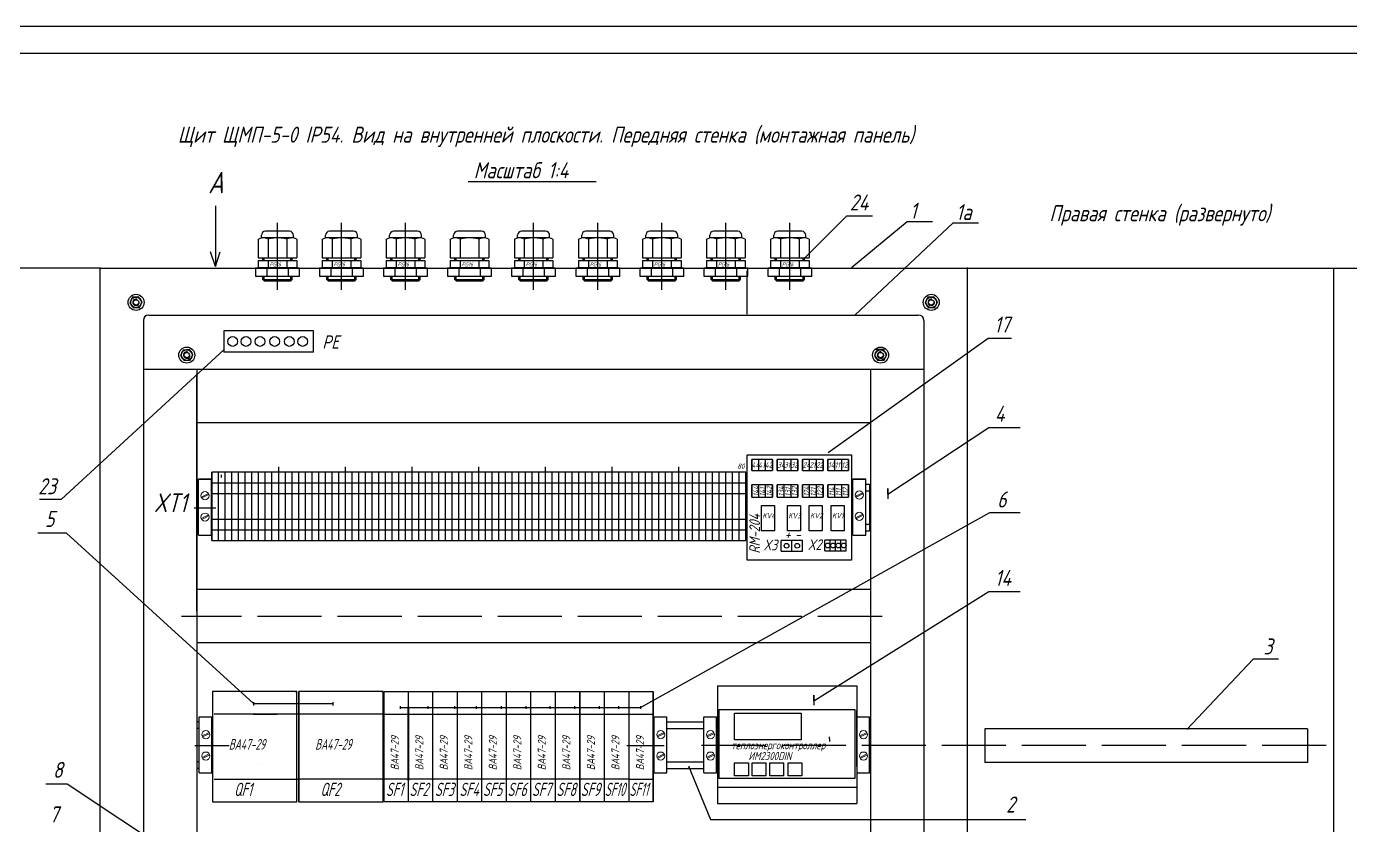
# Model space of a CAD drawing. Header units: millimetres. Extents: x 1012 to 5632, y 4 to 1530.
# Drawn here: x 1152.5 to 1400.5, y 1380.2 to 1529.9 of the extents above; entities that cross this region are included whole.
import ezdxf

# ---------------------------------------------------------------- set-up
doc = ezdxf.new("R2010")
doc.units = ezdxf.units.MM
doc.linetypes.add('ACAD_ISO02W100', pattern=[15, 12, -3])
doc.layers.add('ссылки', color=7, linetype='Continuous')
doc.styles.add('GOST тип А', font='GOST_A.TTF', dxfattribs={"oblique": 15})
doc.styles.get("Standard").update_dxf_attribs({"font": 'GOST_A.TTF', "width": 0.8, "oblique": 15, "height": 3})

# ---------------------------------------------------------------- blocks, each defined once
blk = doc.blocks.new('PG16')
at = {"lineweight": 30}
for p, q in [((-3.62, 5.43), (-3, 5.68)), ((-3.62, 5.43), (-3.62, 1.93)), ((-3, 5.68), (-3, 6.18)), ((3, 5.68), (-3, 5.68)), ((2.25, 6.93), (-2.25, 6.93)), ((-1.75, 5.68), (-1.75, 1.93)), ((1.75, 5.68), (1.75, 1.93)), ((3, 5.68), (3, 6.18)), ((3.62, 5.43), (3, 5.68)), ((3.62, 5.43), (3.62, 1.93)), ((-4.12, 0), (-4.12, -1.5)), ((4.12, 0), (-4.12, 0)), ((-3.62, 1.93), (3.62, 1.93)), ((-3.62, 1.43), (-3.62, 0.18)), ((-3.62, 1.43), (3.62, 1.43)), ((-3.62, 0.18), (3.62, 0.18)), ((-2.75, 1.43), (-2.75, 1.93)), ((-2.75, 0), (-2.75, 0.18)), ((-2, 0), (-2, -1.5)), ((-1.75, 1.43), (-1.75, 0.18)), ((1.75, 1.43), (1.75, 0.18)), ((2, 0), (2, -1.5)), ((2.75, 1.43), (2.75, 1.93)), ((2.75, 0), (2.75, 0.18)), ((3.62, 1.43), (3.62, 0.18)), ((4.12, -1.5), (4.12, 0)), ((-4.12, -1.5), (4.12, -1.5)), ((-2.75, -2.07), (-2.75, -1.5)), ((-2.75, -2.07), (2.75, -2.07)), ((-2.75, -2.07), (-2.5, -2.32)), ((-2.5, -2.32), (2.5, -2.32)), ((2.75, -2.07), (2.5, -2.32)), ((2.75, -2.07), (2.75, -1.5))]:
    blk.add_line(p, q, dxfattribs=at)
for p, q in [((-2.5, 1.43), (-2.5, 1.93)), ((-2.5, 0), (-2.5, 0.18)), ((2.5, 1.43), (2.5, 1.93)), ((2.5, 0), (2.5, 0.18)), ((-2.5, -2.32), (-2.5, -1.5)), ((2.5, -2.32), (2.5, -1.5))]:
    blk.add_line(p, q)
for centre, start, end in [((-2.25, 6.18), 90, 180), ((2.25, 6.18), 0, 90)]:
    blk.add_arc(centre, 0.75, start, end, dxfattribs=at)
for centre, major_axis, ratio, start_param, end_param in [((-2.69, 5.43), (-0.937, 0), 0.266667, 3.141593, 4.712389), ((0, 5.43), (-1.75, 0), 0.142857, 3.141593, 6.283185), ((2.69, 5.43), (0.938, 0), 0.266667, 1.570796, 3.141593)]:
    blk.add_ellipse(centre, major_axis=major_axis, ratio=ratio, start_param=start_param, end_param=end_param, dxfattribs=at)
at = {"layer": 'ссылки', "lineweight": 30, "oblique": 15}
blk.add_text('PG16', height=0.75, dxfattribs=at).set_placement((-1.47, 0.35))

msp = doc.modelspace()

# ---------------------------------------------------------------- linework, layer by layer
at = {"color": 7}
for p, q in [((1853.2812, 1529.8587), (1012.2812, 1529.8587)), ((1235.1954, 1500.8214), (1259.1736, 1500.8214)), ((1187.8379, 1496.2507), (1187.8379, 1484.8865)), ((1298.0322, 1486.2748), (1306.1856, 1494.3823)), ((1306.1856, 1494.3823), (1310.9448, 1494.3823)), ((1199.4818, 1480.5446), (1199.4818, 1493.0766)), ((1211.4818, 1480.5446), (1211.4818, 1493.0766)), ((1223.4818, 1480.5446), (1223.4818, 1493.0766)), ((1247.4818, 1480.5446), (1247.4818, 1493.0766)), ((1259.4818, 1480.5446), (1259.4818, 1493.0766)), ((1271.4818, 1480.5446), (1271.4818, 1493.0766)), ((1283.4818, 1480.5446), (1283.4818, 1493.0766)), ((1295.4818, 1480.5446), (1295.4818, 1493.0766)), ((1307.0582, 1484.7211), (1317.4665, 1493.3234)), ((1307.6355, 1475.8302), (1326.0845, 1493.0745)), ((1317.4665, 1493.3234), (1322.2257, 1493.3234)), ((1326.0845, 1493.0745), (1330.8437, 1493.0745)), ((1187.8379, 1484.8865), (1186.9195, 1487.6395)), ((1187.8379, 1484.8865), (1188.7564, 1487.6395)), ((1187.8379, 1484.8865), (1187.8379, 1484.8865)), ((1287.4224, 1484.0802), (1287.4224, 1475.984)), ((1198.2003, 1472.8791), (1189.4084, 1472.8791)), ((1189.4084, 1472.8791), (1189.4084, 1468.8791)), ((1202.2003, 1472.8791), (1198.2003, 1472.8791)), ((1206.2003, 1472.8791), (1202.2003, 1472.8791)), ((1206.2003, 1468.8791), (1206.2003, 1472.8791)), ((1302.6636, 1450.1172), (1332.6198, 1471.4771)), ((1332.6198, 1471.4771), (1336.9961, 1471.4771)), ((1159.0344, 1441.3441), (1189.4084, 1469.3232)), ((1198.2003, 1468.8791), (1189.4084, 1468.8791)), ((1202.2003, 1468.8791), (1198.2003, 1468.8791)), ((1206.2003, 1468.8791), (1202.2003, 1468.8791)), ((1184.3568, 1420.3184), (1184.3568, 1464.7234)), ((1313.8631, 1442.2887), (1332.7458, 1454.77)), ((1332.7458, 1454.77), (1338.6469, 1454.77)), ((1187.2042, 1446.3743), (1187.2042, 1446.3743)), ((1199.7042, 1446.3743), (1199.7042, 1447.4175)), ((1202.1936, 1446.3743), (1202.1936, 1446.3743)), ((1212.1936, 1446.3743), (1212.1936, 1446.3743)), ((1212.2042, 1446.3743), (1212.2042, 1447.4175)), ((1224.7042, 1446.3743), (1224.7042, 1447.4175)), ((1237.2042, 1446.3743), (1237.2042, 1447.4175)), ((1249.7148, 1446.3743), (1249.7148, 1447.4175)), ((1262.2148, 1446.3743), (1262.2148, 1447.4175)), ((1274.7148, 1446.3743), (1274.7148, 1447.4175)), ((1292.2524, 1448.8), (1288.3524, 1448.8)), ((1288.3524, 1448.8), (1288.3524, 1446.7)), ((1288.3524, 1446.7), (1288.3524, 1448.8)), ((1288.3524, 1446.7), (1292.2524, 1446.7)), ((1289.6524, 1446.7), (1289.6524, 1448.8)), ((1290.9524, 1446.7), (1290.9524, 1448.8)), ((1292.2524, 1448.8), (1292.2524, 1446.7)), ((1292.2524, 1446.7), (1292.2524, 1448.8)), ((1292.2524, 1448.8), (1292.2524, 1446.7)), ((1292.2524, 1446.7), (1292.2524, 1448.8)), ((1292.2524, 1448.8), (1292.2524, 1446.7)), ((1292.2524, 1446.7), (1292.2524, 1448.8)), ((1297.0024, 1448.8), (1293.1024, 1448.8)), ((1293.1024, 1448.8), (1293.1024, 1446.7)), ((1293.1024, 1446.7), (1293.1024, 1448.8)), ((1293.1024, 1446.7), (1297.0024, 1446.7)), ((1294.4024, 1446.7), (1294.4024, 1448.8)), ((1295.7024, 1446.7), (1295.7024, 1448.8)), ((1297.0024, 1448.8), (1297.0024, 1446.7)), ((1297.0024, 1446.7), (1297.0024, 1448.8)), ((1297.0024, 1448.8), (1297.0024, 1446.7)), ((1297.0024, 1446.7), (1297.0024, 1448.8)), ((1297.0024, 1448.8), (1297.0024, 1446.7)), ((1297.0024, 1446.7), (1297.0024, 1448.8)), ((1301.7524, 1448.8), (1297.8524, 1448.8)), ((1297.8524, 1448.8), (1297.8524, 1446.7)), ((1297.8524, 1446.7), (1297.8524, 1448.8)), ((1297.8524, 1446.7), (1301.7524, 1446.7)), ((1299.1524, 1446.7), (1299.1524, 1448.8)), ((1300.4524, 1446.7), (1300.4524, 1448.8)), ((1301.7524, 1448.8), (1301.7524, 1446.7)), ((1301.7524, 1446.7), (1301.7524, 1448.8)), ((1301.7524, 1448.8), (1301.7524, 1446.7)), ((1301.7524, 1446.7), (1301.7524, 1448.8)), ((1301.7524, 1448.8), (1301.7524, 1446.7)), ((1301.7524, 1446.7), (1301.7524, 1448.8)), ((1306.5024, 1448.8), (1302.6024, 1448.8)), ((1302.6024, 1448.8), (1302.6024, 1446.7)), ((1302.6024, 1446.7), (1302.6024, 1448.8)), ((1302.6024, 1446.7), (1306.5024, 1446.7)), ((1303.9024, 1446.7), (1303.9024, 1448.8)), ((1305.2024, 1446.7), (1305.2024, 1448.8)), ((1306.5024, 1448.8), (1306.5024, 1446.7)), ((1306.5024, 1446.7), (1306.5024, 1448.8)), ((1306.5024, 1448.8), (1306.5024, 1446.7)), ((1306.5024, 1446.7), (1306.5024, 1448.8)), ((1306.5024, 1448.8), (1306.5024, 1446.7)), ((1306.5024, 1446.7), (1306.5024, 1448.8)), ((1187.1042, 1445.1243), (1184.7042, 1445.1243)), ((1188.9324, 1445.8751), (1188.9324, 1445.3751)), ((1292.2524, 1444.05), (1288.3524, 1444.05)), ((1288.3524, 1444.05), (1288.3524, 1441.7)), ((1288.3524, 1441.7), (1288.3524, 1444.05)), ((1289.6524, 1441.7), (1289.6524, 1444.05)), ((1290.9524, 1441.7), (1290.9524, 1444.05)), ((1292.2524, 1444.05), (1292.2524, 1441.7)), ((1292.2524, 1441.7), (1292.2524, 1444.05)), ((1292.2524, 1444.05), (1292.2524, 1441.7)), ((1292.2524, 1441.7), (1292.2524, 1444.05)), ((1292.2524, 1444.05), (1292.2524, 1441.7)), ((1292.2524, 1441.7), (1292.2524, 1444.05)), ((1297.0024, 1444.05), (1293.1024, 1444.05)), ((1293.1024, 1444.05), (1293.1024, 1441.7)), ((1293.1024, 1441.7), (1293.1024, 1444.05)), ((1294.4024, 1441.7), (1294.4024, 1444.05)), ((1295.7024, 1441.7), (1295.7024, 1444.05)), ((1297.0024, 1444.05), (1297.0024, 1441.7)), ((1297.0024, 1441.7), (1297.0024, 1444.05)), ((1297.0024, 1444.05), (1297.0024, 1441.7)), ((1297.0024, 1441.7), (1297.0024, 1444.05)), ((1297.0024, 1444.05), (1297.0024, 1441.7)), ((1297.0024, 1441.7), (1297.0024, 1444.05)), ((1301.7524, 1444.05), (1297.8524, 1444.05)), ((1297.8524, 1444.05), (1297.8524, 1441.7)), ((1297.8524, 1441.7), (1297.8524, 1444.05)), ((1299.1524, 1441.7), (1299.1524, 1444.05)), ((1300.4524, 1441.7), (1300.4524, 1444.05)), ((1301.7524, 1444.05), (1301.7524, 1441.7)), ((1301.7524, 1441.7), (1301.7524, 1444.05)), ((1301.7524, 1444.05), (1301.7524, 1441.7)), ((1301.7524, 1441.7), (1301.7524, 1444.05)), ((1301.7524, 1444.05), (1301.7524, 1441.7)), ((1301.7524, 1441.7), (1301.7524, 1444.05)), ((1306.5024, 1444.05), (1302.6024, 1444.05)), ((1302.6024, 1444.05), (1302.6024, 1441.7)), ((1302.6024, 1441.7), (1302.6024, 1444.05)), ((1303.9024, 1441.7), (1303.9024, 1444.05)), ((1305.2024, 1441.7), (1305.2024, 1444.05)), ((1306.5024, 1444.05), (1306.5024, 1441.7)), ((1306.5024, 1441.7), (1306.5024, 1444.05)), ((1306.5024, 1444.05), (1306.5024, 1441.7)), ((1306.5024, 1441.7), (1306.5024, 1444.05)), ((1306.5024, 1444.05), (1306.5024, 1441.7)), ((1306.5024, 1441.7), (1306.5024, 1444.05)), ((1307.2148, 1444.1558), (1307.3061, 1444.1558)), ((1309.7061, 1445.1243), (1307.3061, 1445.1243)), ((1288.3524, 1441.7), (1292.2524, 1441.7)), ((1293.1024, 1441.7), (1297.0024, 1441.7)), ((1297.8524, 1441.7), (1301.7524, 1441.7)), ((1302.6024, 1441.7), (1306.5024, 1441.7)), ((1307.2148, 1442.9058), (1307.3061, 1442.9058)), ((1313.8631, 1442.2887), (1313.8631, 1443.343)), ((1313.8631, 1443.343), (1313.8631, 1441.7643)), ((1313.8631, 1442.2887), (1313.8631, 1441.7643)), ((1313.8631, 1442.2887), (1313.8631, 1441.4415)), ((1154.9181, 1441.3441), (1159.0344, 1441.3441)), ((1183.8609, 1439.7464), (1187.9337, 1439.7464)), ((1267.4787, 1402.3263), (1332.9357, 1438.8626)), ((1307.2148, 1436.6558), (1307.3061, 1436.6558)), ((1332.9357, 1438.8626), (1338.6158, 1438.8626)), ((1159.9455, 1434.9944), (1154.5615, 1434.9944)), ((1159.9455, 1434.9944), (1195.0141, 1403.0711)), ((1307.2148, 1435.4058), (1307.3061, 1435.4058)), ((1199.7042, 1433.6243), (1199.7042, 1433.6243)), ((1203.4542, 1433.6243), (1203.4542, 1433.6243)), ((1209.7042, 1433.6243), (1209.7042, 1433.6243)), ((1217.2042, 1433.6243), (1217.2042, 1433.6243)), ((1242.2148, 1433.6243), (1242.2148, 1433.6243)), ((1267.2148, 1433.6243), (1267.2148, 1433.6243)), ((1295.8756, 1433.6246), (1293.8756, 1433.6246)), ((1293.8756, 1431.6246), (1293.8756, 1433.6246)), ((1293.8756, 1431.6246), (1295.8756, 1431.6246)), ((1297.8756, 1433.6246), (1295.8756, 1433.6246)), ((1295.8756, 1431.6246), (1295.8756, 1433.6246)), ((1295.8756, 1431.6246), (1297.8756, 1431.6246)), ((1297.8756, 1431.6246), (1297.8756, 1433.6246)), ((1306.0679, 1433.6689), (1302.0679, 1433.6689)), ((1302.0679, 1431.6689), (1302.0679, 1433.6689)), ((1302.0679, 1431.6689), (1306.0679, 1431.6689)), ((1303.0679, 1431.6689), (1303.0679, 1433.6689)), ((1304.0679, 1431.6689), (1304.0679, 1433.6689)), ((1305.0679, 1431.6689), (1305.0679, 1433.6689)), ((1306.0679, 1431.6689), (1306.0679, 1433.6689)), ((1299.9647, 1403.5915), (1332.7458, 1424.0286)), ((1332.7458, 1424.0286), (1338.6469, 1424.0286)), ((1369.8938, 1398.2106), (1382.2845, 1411.3595)), ((1387.0437, 1411.3595), (1382.2845, 1411.3595)), ((1265.2859, 1405.342), (1265.2859, 1384.6916)), ((1269.8947, 1405.342), (1269.8947, 1384.6916)), ((1299.9647, 1403.5915), (1299.9647, 1404.6459)), ((1299.9647, 1404.6459), (1299.9647, 1403.0672)), ((1195.005, 1403.0711), (1209.847, 1403.0711)), ((1195.0141, 1403.3647), (1195.0141, 1402.721)), ((1209.8562, 1403.3647), (1209.8562, 1402.721)), ((1222.4665, 1402.6093), (1222.4665, 1402.1093)), ((1222.4665, 1402.3263), (1233.7165, 1402.3263)), ((1227.6488, 1402.6093), (1227.6488, 1402.1093)), ((1232.6488, 1402.6093), (1232.6488, 1402.1093)), ((1233.7165, 1402.3263), (1267.4787, 1402.3263)), ((1236.6875, 1402.6093), (1236.6875, 1402.1093)), ((1241.376, 1402.6093), (1241.376, 1402.1093)), ((1246.0181, 1402.6093), (1246.0181, 1402.1093)), ((1250.5209, 1402.6093), (1250.5209, 1402.1093)), ((1255.1166, 1402.6093), (1255.1166, 1402.1093)), ((1259.7587, 1402.6093), (1259.7587, 1402.1093)), ((1263.3533, 1402.6093), (1263.3533, 1402.1093)), ((1267.4787, 1402.6093), (1267.4787, 1402.1093)), ((1282.2307, 1401.9331), (1307.6697, 1401.9331)), ((1282.2307, 1389.036), (1282.2307, 1401.9331)), ((1299.9647, 1403.5915), (1299.9647, 1403.0672)), ((1299.9647, 1403.5915), (1299.9647, 1402.7444)), ((1307.6582, 1401.9339), (1307.6582, 1390.9339)), ((1307.6697, 1401.9331), (1307.6697, 1389.036)), ((1308.0285, 1401.7774), (1308.0285, 1391.2774)), ((1203.4591, 1401.092), (1187.6147, 1401.092)), ((1194.9422, 1401.092), (1199.4422, 1401.092)), ((1219.3114, 1401.092), (1203.467, 1401.092)), ((1219.4733, 1401.092), (1223.9733, 1401.092)), ((1224.0311, 1401.092), (1228.5311, 1401.092)), ((1228.6215, 1401.092), (1233.1215, 1401.092)), ((1233.2119, 1401.092), (1237.7119, 1401.092)), ((1237.8023, 1401.092), (1242.3023, 1401.092)), ((1242.3927, 1401.092), (1246.8927, 1401.092)), ((1246.9831, 1401.092), (1251.4831, 1401.092)), ((1251.5735, 1401.092), (1256.0735, 1401.092)), ((1256.177, 1401.092), (1260.677, 1401.092)), ((1260.7859, 1401.092), (1265.2859, 1401.092)), ((1265.389, 1401.2754), (1265.389, 1401.2754)), ((1265.3947, 1401.092), (1269.8947, 1401.092)), ((1272.4335, 1399.6504), (1279.359, 1399.6504)), ((1285.0928, 1401.2551), (1297.6028, 1401.2551)), ((1285.0928, 1396.2551), (1285.0928, 1401.2551)), ((1297.6028, 1401.2551), (1297.6028, 1396.2551)), ((1272.4335, 1398.4004), (1279.359, 1398.4004)), ((1302.8987, 1396.4603), (1302.8987, 1396.8511)), ((1392.4815, 1398.3164), (1392.4815, 1392.0664)), ((1184.0123, 1395.241), (1188.0851, 1395.241)), ((1186.359, 1395.241), (1190.4318, 1395.241)), ((1264.9131, 1395.241), (1271.9292, 1395.241)), ((1297.6028, 1396.2551), (1285.0928, 1396.2551)), ((1302.8987, 1396.4603), (1302.8987, 1396.4603)), ((1302.8987, 1396.4603), (1302.8987, 1395.9759)), ((1196.5247, 1391.9284), (1196.5247, 1391.9284)), ((1272.4335, 1392.1504), (1279.359, 1392.1504)), ((1272.4335, 1390.9004), (1279.359, 1390.9004)), ((1276.4259, 1391.2034), (1276.7493, 1391.2034)), ((1276.5625, 1391.2072), (1280.6315, 1381.3528)), ((1160.0687, 1388.0099), (1156.074, 1388.0099)), ((1217.6819, 1349.747), (1160.0687, 1388.0099)), ((1187.6147, 1388.9416), (1203.4591, 1388.9416)), ((1219.3114, 1388.9416), (1203.467, 1388.9416)), ((1223.94, 1388.9416), (1219.44, 1388.9416)), ((1228.5311, 1388.9416), (1224.0311, 1388.9416)), ((1233.1215, 1388.9416), (1228.6215, 1388.9416)), ((1237.7119, 1388.9416), (1233.2119, 1388.9416)), ((1242.3023, 1388.9416), (1237.8023, 1388.9416)), ((1246.8927, 1388.9416), (1242.3927, 1388.9416)), ((1251.4831, 1388.9416), (1246.9831, 1388.9416)), ((1256.0735, 1388.9416), (1251.5735, 1388.9416)), ((1260.677, 1388.9416), (1256.177, 1388.9416)), ((1265.2859, 1388.9416), (1260.7859, 1388.9416)), ((1265.2859, 1388.9416), (1269.7859, 1388.9416)), ((1281.9323, 1387.3913), (1308.0285, 1387.3913)), ((1307.6697, 1389.036), (1282.2307, 1389.036)), ((1280.6315, 1381.3528), (1339.6803, 1381.3528))]:
    msp.add_line(p, q, dxfattribs=at)
at = {"color": 7, "lineweight": 30}
for p, q in [((1032.2812, 1524.8587), (1848.2812, 1524.8587)), ((1166.2318, 1484.5802), (1091.2318, 1484.5802)), ((1166.2318, 1234.7154), (1166.2318, 1484.7154)), ((1166.2318, 1484.5802), (1328.7318, 1484.5802)), ((1328.7318, 1484.7065), (1328.7318, 1234.7065)), ((1328.7318, 1484.5802), (1403.7318, 1484.5802)), ((1397.3822, 1484.5802), (1397.3822, 1234.5802)), ((1174.3568, 1474.8302), (1174.3568, 1243.7631)), ((1175.3568, 1475.8302), (1319.6068, 1475.8302)), ((1320.6068, 1474.8302), (1320.6068, 1289.2985)), ((1313.2169, 1469.3984), (1311.4229, 1469.3984)), ((1174.3568, 1465.7145), (1184.3568, 1465.7145)), ((1184.3568, 1465.7103), (1184.3568, 1267.8963)), ((1184.3568, 1465.7103), (1310.6068, 1465.7103)), ((1310.6068, 1465.7145), (1320.6068, 1465.7145)), ((1310.6068, 1465.7103), (1310.6068, 1267.8963)), ((1320.6068, 1463.5365), (1320.6068, 1244.3302)), ((1184.3568, 1455.7103), (1310.6068, 1455.7103)), ((1187.2042, 1433.6243), (1187.2042, 1446.3743)), ((1187.2042, 1446.3743), (1187.2042, 1433.6243)), ((1187.2042, 1433.6243), (1187.2042, 1446.3743)), ((1187.2042, 1433.6243), (1187.2042, 1446.3743)), ((1287.2148, 1446.3743), (1187.2042, 1446.3743)), ((1187.2042, 1446.3743), (1187.2042, 1433.6243)), ((1187.2042, 1433.6243), (1187.2042, 1446.3743)), ((1187.2042, 1433.6243), (1187.2042, 1446.3743)), ((1187.2042, 1433.6243), (1187.2042, 1446.3743)), ((1188.4542, 1433.6243), (1188.4542, 1446.3743)), ((1188.4542, 1433.6243), (1188.4542, 1446.3743)), ((1189.7042, 1433.6243), (1189.7042, 1446.3743)), ((1189.7042, 1433.6243), (1189.7042, 1446.3743)), ((1190.9542, 1433.6243), (1190.9542, 1446.3743)), ((1190.9542, 1433.6243), (1190.9542, 1446.3743)), ((1192.2042, 1433.6243), (1192.2042, 1446.3743)), ((1192.2042, 1433.6243), (1192.2042, 1446.3743)), ((1193.4542, 1433.6243), (1193.4542, 1446.3743)), ((1193.4542, 1433.6243), (1193.4542, 1446.3743)), ((1194.7042, 1433.6243), (1194.7042, 1446.3743)), ((1194.7042, 1433.6243), (1194.7042, 1446.3743)), ((1195.9542, 1433.6243), (1195.9542, 1446.3743)), ((1195.9542, 1433.6243), (1195.9542, 1446.3743)), ((1197.2042, 1433.6243), (1197.2042, 1446.3743)), ((1197.2042, 1433.6243), (1197.2042, 1446.3743)), ((1198.4542, 1433.6243), (1198.4542, 1446.3743)), ((1198.4542, 1433.6243), (1198.4542, 1446.3743)), ((1199.7042, 1433.6243), (1199.7042, 1446.3743)), ((1200.9542, 1433.6243), (1200.9542, 1446.3743)), ((1200.9542, 1433.6243), (1200.9542, 1446.3743)), ((1200.9542, 1433.6243), (1200.9542, 1446.3743)), ((1202.2042, 1433.6243), (1202.2042, 1446.3743)), ((1202.2042, 1433.6243), (1202.2042, 1446.3743)), ((1203.4542, 1433.6243), (1203.4542, 1446.3743)), ((1204.7042, 1433.6243), (1204.7042, 1446.3743)), ((1204.7042, 1433.6243), (1204.7042, 1446.3743)), ((1204.7042, 1433.6243), (1204.7042, 1446.3743)), ((1205.9542, 1433.6243), (1205.9542, 1446.3743)), ((1205.9542, 1433.6243), (1205.9542, 1446.3743)), ((1207.2042, 1433.6243), (1207.2042, 1446.3743)), ((1207.2042, 1433.6243), (1207.2042, 1446.3743)), ((1208.4542, 1433.6243), (1208.4542, 1446.3743)), ((1208.4542, 1433.6243), (1208.4542, 1446.3743)), ((1209.7042, 1433.6243), (1209.7042, 1446.3743)), ((1210.9542, 1433.6243), (1210.9542, 1446.3743)), ((1210.9542, 1433.6243), (1210.9542, 1446.3743)), ((1210.9542, 1433.6243), (1210.9542, 1446.3743)), ((1212.2042, 1433.6243), (1212.2042, 1446.3743)), ((1212.2042, 1433.6243), (1212.2042, 1446.3743)), ((1213.4542, 1433.6243), (1213.4542, 1446.3743)), ((1213.4542, 1433.6243), (1213.4542, 1446.3743)), ((1214.7042, 1433.6243), (1214.7042, 1446.3743)), ((1214.7042, 1433.6243), (1214.7042, 1446.3743)), ((1215.9542, 1433.6243), (1215.9542, 1446.3743)), ((1217.2042, 1433.6243), (1217.2042, 1446.3743)), ((1218.4542, 1433.6243), (1218.4542, 1446.3743)), ((1219.7042, 1433.6243), (1219.7042, 1446.3743)), ((1220.9542, 1433.6243), (1220.9542, 1446.3743)), ((1222.2042, 1433.6243), (1222.2042, 1446.3743)), ((1223.4542, 1433.6243), (1223.4542, 1446.3743)), ((1224.7042, 1433.6243), (1224.7042, 1446.3743)), ((1225.9542, 1433.6243), (1225.9542, 1446.3743)), ((1227.2042, 1433.6243), (1227.2042, 1446.3743)), ((1228.4542, 1433.6243), (1228.4542, 1446.3743)), ((1229.7042, 1433.6243), (1229.7042, 1446.3743)), ((1230.9542, 1433.6243), (1230.9542, 1446.3743)), ((1232.2042, 1433.6243), (1232.2042, 1446.3743)), ((1233.4542, 1433.6243), (1233.4542, 1446.3743)), ((1234.7042, 1433.6243), (1234.7042, 1446.3743)), ((1235.9542, 1433.6243), (1235.9542, 1446.3743)), ((1237.2042, 1433.6243), (1237.2042, 1446.3743)), ((1237.2148, 1433.6243), (1237.2148, 1446.3743)), ((1238.4648, 1433.6243), (1238.4648, 1446.3743)), ((1238.4648, 1433.6243), (1238.4648, 1446.3743)), ((1239.7148, 1433.6243), (1239.7148, 1446.3743)), ((1239.7148, 1433.6243), (1239.7148, 1446.3743)), ((1240.9648, 1433.6243), (1240.9648, 1446.3743)), ((1242.2148, 1433.6243), (1242.2148, 1446.3743)), ((1243.4648, 1433.6243), (1243.4648, 1446.3743)), ((1244.7148, 1433.6243), (1244.7148, 1446.3743)), ((1245.9648, 1433.6243), (1245.9648, 1446.3743)), ((1247.2148, 1433.6243), (1247.2148, 1446.3743)), ((1248.4648, 1433.6243), (1248.4648, 1446.3743)), ((1249.7148, 1433.6243), (1249.7148, 1446.3743)), ((1250.9648, 1433.6243), (1250.9648, 1446.3743)), ((1252.2148, 1433.6243), (1252.2148, 1446.3743)), ((1253.4648, 1433.6243), (1253.4648, 1446.3743)), ((1254.7148, 1433.6243), (1254.7148, 1446.3743)), ((1255.9648, 1433.6243), (1255.9648, 1446.3743)), ((1257.2148, 1433.6243), (1257.2148, 1446.3743)), ((1258.4648, 1433.6243), (1258.4648, 1446.3743)), ((1259.7148, 1433.6243), (1259.7148, 1446.3743)), ((1260.9648, 1433.6243), (1260.9648, 1446.3743)), ((1262.2148, 1433.6243), (1262.2148, 1446.3743)), ((1263.4648, 1433.6243), (1263.4648, 1446.3743)), ((1263.4648, 1433.6243), (1263.4648, 1446.3743)), ((1264.7148, 1433.6243), (1264.7148, 1446.3743)), ((1264.7148, 1433.6243), (1264.7148, 1446.3743)), ((1265.9648, 1433.6243), (1265.9648, 1446.3743)), ((1267.2148, 1433.6243), (1267.2148, 1446.3743)), ((1268.4648, 1433.6243), (1268.4648, 1446.3743)), ((1269.7148, 1433.6243), (1269.7148, 1446.3743)), ((1270.9648, 1433.6243), (1270.9648, 1446.3743)), ((1272.2148, 1433.6243), (1272.2148, 1446.3743)), ((1273.4648, 1433.6243), (1273.4648, 1446.3743)), ((1274.7148, 1433.6243), (1274.7148, 1446.3743)), ((1275.9648, 1433.6243), (1275.9648, 1446.3743)), ((1277.2148, 1433.6243), (1277.2148, 1446.3743)), ((1278.4648, 1433.6243), (1278.4648, 1446.3743)), ((1279.7148, 1433.6243), (1279.7148, 1446.3743)), ((1280.9648, 1433.6243), (1280.9648, 1446.3743)), ((1282.2148, 1433.6243), (1282.2148, 1446.3743)), ((1283.4648, 1433.6243), (1283.4648, 1446.3743)), ((1284.7148, 1433.6243), (1284.7148, 1446.3743)), ((1285.9648, 1433.6243), (1285.9648, 1446.3743)), ((1287.2148, 1433.6243), (1287.2148, 1446.3743)), ((1287.2148, 1433.6243), (1287.2148, 1446.3743)), ((1184.7042, 1444.1558), (1184.4238, 1444.1558)), ((1184.4238, 1444.1558), (1184.4238, 1435.4058)), ((1184.7042, 1434.6243), (1184.7042, 1445.1243)), ((1184.7042, 1445.1243), (1187.1042, 1445.1243)), ((1187.1042, 1434.6243), (1187.1042, 1445.1243)), ((1187.2042, 1433.6243), (1187.2042, 1445.1243)), ((1187.2042, 1445.1243), (1187.2042, 1433.6243)), ((1187.2042, 1433.6243), (1187.2042, 1445.1243)), ((1187.2042, 1433.6243), (1187.2042, 1445.1243)), ((1187.2042, 1433.6243), (1187.2042, 1445.1243)), ((1187.2042, 1445.1243), (1187.2042, 1433.6243)), ((1187.2042, 1433.6243), (1187.2042, 1445.1243)), ((1287.2148, 1444.3743), (1187.2042, 1444.3743)), ((1307.2148, 1444.1558), (1307.1007, 1444.1558)), ((1307.3061, 1445.1243), (1309.7061, 1445.1243)), ((1307.3061, 1434.6243), (1307.3061, 1445.1243)), ((1309.7061, 1434.6243), (1309.7061, 1445.1243)), ((1309.7061, 1444.1558), (1310.4001, 1444.1558)), ((1310.4001, 1444.1558), (1310.4001, 1435.4058)), ((1184.7042, 1442.9058), (1184.4238, 1442.9058)), ((1287.2148, 1442.3743), (1187.2042, 1442.3743)), ((1307.2148, 1442.9058), (1307.1007, 1442.9058)), ((1309.7061, 1442.9058), (1310.4001, 1442.9058)), ((1184.7042, 1436.6558), (1184.4238, 1436.6558)), ((1187.2042, 1437.6243), (1287.2148, 1437.6243)), ((1307.2148, 1436.6558), (1307.1007, 1436.6558)), ((1309.7061, 1436.6558), (1310.4001, 1436.6558)), ((1184.7042, 1435.4058), (1184.4238, 1435.4058)), ((1184.7042, 1434.6243), (1187.1042, 1434.6243)), ((1187.2042, 1435.6243), (1287.2148, 1435.6243)), ((1307.2148, 1435.4058), (1307.1007, 1435.4058)), ((1307.3061, 1434.6243), (1309.7061, 1434.6243)), ((1309.7061, 1435.4058), (1310.4001, 1435.4058)), ((1187.2042, 1433.6243), (1287.2148, 1433.6243)), ((1184.3568, 1424.4781), (1310.6068, 1424.4781)), ((1184.3568, 1414.4781), (1310.6068, 1414.4781)), ((1187.2793, 1405.342), (1187.2793, 1384.6916)), ((1203.1237, 1405.342), (1187.2793, 1405.342)), ((1202.8066, 1405.342), (1203.1237, 1405.342)), ((1203.1237, 1384.6916), (1203.1237, 1405.342)), ((1203.467, 1384.6916), (1203.467, 1405.342)), ((1203.467, 1405.342), (1203.467, 1384.6916)), ((1219.3114, 1405.342), (1203.467, 1405.342)), ((1218.9943, 1405.342), (1219.3114, 1405.342)), ((1219.3114, 1384.6916), (1219.3114, 1405.342)), ((1219.4407, 1384.6916), (1219.4407, 1405.342)), ((1219.4407, 1405.342), (1223.9407, 1405.342)), ((1223.9407, 1405.342), (1223.9407, 1384.6916)), ((1224.0311, 1384.6916), (1224.0311, 1405.342)), ((1224.0311, 1405.342), (1228.5311, 1405.342)), ((1228.5311, 1405.342), (1228.5311, 1384.6916)), ((1228.6215, 1384.6916), (1228.6215, 1405.342)), ((1228.6215, 1405.342), (1233.1215, 1405.342)), ((1233.1215, 1405.342), (1233.1215, 1384.6916)), ((1233.2119, 1384.6916), (1233.2119, 1405.342)), ((1233.2119, 1405.342), (1237.7119, 1405.342)), ((1237.7119, 1405.342), (1237.7119, 1384.6916)), ((1237.8023, 1384.6916), (1237.8023, 1405.342)), ((1237.8023, 1405.342), (1242.3023, 1405.342)), ((1242.3023, 1405.342), (1242.3023, 1384.6916)), ((1242.3927, 1384.6916), (1242.3927, 1405.342)), ((1242.3927, 1405.342), (1246.8927, 1405.342)), ((1246.8927, 1405.342), (1246.8927, 1384.6916)), ((1246.9831, 1384.6916), (1246.9831, 1405.342)), ((1246.9831, 1405.342), (1251.4831, 1405.342)), ((1251.4831, 1405.342), (1251.4831, 1384.6916)), ((1251.5735, 1384.6916), (1251.5735, 1405.342)), ((1251.5735, 1405.342), (1256.0735, 1405.342)), ((1256.0735, 1405.342), (1256.0735, 1384.6916)), ((1256.177, 1384.6916), (1256.177, 1405.342)), ((1256.177, 1405.342), (1260.677, 1405.342)), ((1260.677, 1405.342), (1260.677, 1384.6916)), ((1260.7859, 1384.6916), (1260.7859, 1405.342)), ((1260.7859, 1405.342), (1265.2859, 1405.342)), ((1265.2859, 1405.342), (1265.2859, 1384.6916)), ((1265.3947, 1384.6916), (1265.3947, 1405.342)), ((1265.3947, 1405.342), (1269.8947, 1405.342)), ((1269.8947, 1384.6916), (1269.8947, 1405.342)), ((1281.9323, 1406.3866), (1281.9323, 1384.3866)), ((1281.9323, 1406.3866), (1308.0285, 1406.3866)), ((1308.0285, 1406.3866), (1308.0285, 1384.3866)), ((1223.9407, 1388.6916), (1223.9407, 1402.4363)), ((1224.0311, 1388.6916), (1224.0311, 1402.4363)), ((1224.0311, 1402.4363), (1224.0311, 1388.6916)), ((1224.0311, 1388.6916), (1224.0311, 1402.4363)), ((1224.0311, 1388.6916), (1224.0311, 1402.4363)), ((1224.0311, 1388.6916), (1224.0311, 1402.4363)), ((1224.0311, 1402.4363), (1224.0311, 1388.6916)), ((1224.0311, 1388.6916), (1224.0311, 1402.4363)), ((1224.0311, 1388.6916), (1224.0311, 1402.4363)), ((1256.177, 1401.9944), (1256.0735, 1401.9944)), ((1260.7859, 1401.9944), (1260.677, 1401.9944)), ((1308.0285, 1391.2774), (1308.0285, 1401.7774)), ((1308.0285, 1391.2774), (1308.0285, 1401.7774)), ((1308.0285, 1391.2774), (1308.0285, 1401.7774)), ((1184.8023, 1399.6504), (1184.3568, 1399.6504)), ((1184.6209, 1399.6504), (1184.6209, 1399.6504)), ((1184.8023, 1390.1189), (1184.8023, 1400.6189)), ((1184.8023, 1400.6189), (1187.2023, 1400.6189)), ((1187.2023, 1390.1189), (1187.2023, 1400.6189)), ((1187.2571, 1399.6504), (1187.204, 1399.6504)), ((1269.9614, 1399.6504), (1269.9083, 1399.6504)), ((1269.9434, 1399.6504), (1269.9434, 1399.6504)), ((1270.0483, 1399.6504), (1269.9952, 1399.6504)), ((1270.0335, 1390.1189), (1270.0335, 1400.6189)), ((1270.0335, 1400.6189), (1272.4335, 1400.6189)), ((1272.4335, 1390.1189), (1272.4335, 1400.6189)), ((1279.359, 1390.1189), (1279.359, 1400.6189)), ((1279.359, 1400.6189), (1281.759, 1400.6189)), ((1281.759, 1390.1189), (1281.759, 1400.6189)), ((1281.8138, 1399.6504), (1281.7608, 1399.6504)), ((1308.0285, 1400.6189), (1310.4285, 1400.6189)), ((1310.4285, 1390.1189), (1310.4285, 1400.6189)), ((1184.8023, 1398.4004), (1184.3568, 1398.4004)), ((1184.6194, 1398.4004), (1184.6209, 1398.4004)), ((1187.2571, 1398.4004), (1187.204, 1398.4004)), ((1219.4246, 1398.7497), (1219.3158, 1398.7497)), ((1219.4433, 1397.4997), (1219.3345, 1397.4997)), ((1256.177, 1397.4997), (1256.0735, 1397.4997)), ((1260.7859, 1397.4997), (1260.677, 1397.4997)), ((1269.9614, 1398.4004), (1269.9083, 1398.4004)), ((1269.9419, 1398.4004), (1269.9434, 1398.4004)), ((1270.0483, 1398.4004), (1269.9952, 1398.4004)), ((1281.8138, 1398.4004), (1281.7608, 1398.4004)), ((1392.4815, 1398.3164), (1332.0081, 1398.3164)), ((1332.0081, 1398.3164), (1332.0081, 1392.0664)), ((1392.4815, 1398.3164), (1392.4815, 1392.0664)), ((1184.8023, 1392.1504), (1184.3568, 1392.1504)), ((1187.2571, 1392.1504), (1187.2023, 1392.1504)), ((1269.9478, 1392.1504), (1269.8947, 1392.1504)), ((1270.0347, 1392.1504), (1269.9816, 1392.1504)), ((1281.8138, 1392.1504), (1281.759, 1392.1504)), ((1392.4815, 1392.0664), (1332.0081, 1392.0664)), ((1184.8023, 1390.9004), (1184.3568, 1390.9004)), ((1184.8023, 1390.1189), (1187.2023, 1390.1189)), ((1187.2571, 1390.9004), (1187.2023, 1390.9004)), ((1219.4433, 1391.2497), (1219.3345, 1391.2497)), ((1219.4433, 1389.9997), (1219.3345, 1389.9997)), ((1256.177, 1391.2497), (1256.0735, 1391.2497)), ((1260.7859, 1391.2497), (1260.677, 1391.2497)), ((1260.7859, 1389.9997), (1260.677, 1389.9997)), ((1269.9478, 1390.9004), (1269.8947, 1390.9004)), ((1270.0347, 1390.9004), (1269.9816, 1390.9004)), ((1270.0335, 1390.1189), (1272.4335, 1390.1189)), ((1279.359, 1390.1189), (1281.759, 1390.1189)), ((1281.8138, 1390.9004), (1281.759, 1390.9004)), ((1308.0285, 1390.1189), (1310.4285, 1390.1189)), ((1187.2793, 1384.6916), (1203.1237, 1384.6916)), ((1203.467, 1384.6916), (1219.3114, 1384.6916)), ((1223.9407, 1384.6916), (1219.4407, 1384.6916)), ((1228.5311, 1384.6916), (1224.0311, 1384.6916)), ((1233.1215, 1384.6916), (1228.6215, 1384.6916)), ((1237.7119, 1384.6916), (1233.2119, 1384.6916)), ((1242.3023, 1384.6916), (1237.8023, 1384.6916)), ((1246.8927, 1384.6916), (1242.3927, 1384.6916)), ((1251.4831, 1384.6916), (1246.9831, 1384.6916)), ((1256.0735, 1384.6916), (1251.5735, 1384.6916)), ((1260.677, 1384.6916), (1256.177, 1384.6916)), ((1265.2859, 1384.6916), (1260.7859, 1384.6916)), ((1269.8947, 1384.6916), (1265.3947, 1384.6916)), ((1281.9323, 1384.3866), (1308.0285, 1384.3866))]:
    msp.add_line(p, q, dxfattribs=at)
at = {"color": 7, "linetype": 'Continuous', "lineweight": 0}
for p, q in [((1185.1853, 1441.7526), (1186.5312, 1442.4232)), ((1185.2772, 1441.5681), (1186.6231, 1442.2388)), ((1307.7871, 1441.8812), (1309.1331, 1442.5518)), ((1307.879, 1441.6968), (1309.225, 1442.3674)), ((1185.1853, 1437.7526), (1186.5312, 1438.4232)), ((1185.2772, 1437.5681), (1186.6231, 1438.2388)), ((1307.7871, 1437.8812), (1309.1331, 1438.5518)), ((1307.879, 1437.6968), (1309.225, 1438.3674)), ((1185.343, 1397.0014), (1186.689, 1397.672)), ((1185.343, 1397.0014), (1186.689, 1397.672)), ((1185.4349, 1396.8169), (1186.7809, 1397.4876)), ((1185.4349, 1396.8169), (1186.7809, 1397.4876)), ((1270.5742, 1397.0014), (1271.9201, 1397.672)), ((1270.5742, 1397.0014), (1271.9201, 1397.672)), ((1270.6661, 1396.8169), (1272.012, 1397.4876)), ((1270.6661, 1396.8169), (1272.012, 1397.4876)), ((1279.8998, 1397.0014), (1281.2457, 1397.672)), ((1279.8998, 1397.0014), (1281.2457, 1397.672)), ((1279.9917, 1396.8169), (1281.3376, 1397.4876)), ((1279.9917, 1396.8169), (1281.3376, 1397.4876)), ((1308.5692, 1397.0014), (1309.9151, 1397.672)), ((1308.5692, 1397.0014), (1309.9151, 1397.672)), ((1308.6611, 1396.8169), (1310.007, 1397.4876)), ((1308.6611, 1396.8169), (1310.007, 1397.4876)), ((1185.343, 1393.0014), (1186.689, 1393.672)), ((1185.4349, 1392.8169), (1186.7809, 1393.4876)), ((1270.5742, 1393.0014), (1271.9201, 1393.672)), ((1270.6661, 1392.8169), (1272.012, 1393.4876)), ((1279.8998, 1393.0014), (1281.2457, 1393.672)), ((1279.9917, 1392.8169), (1281.3376, 1393.4876)), ((1308.5692, 1393.0014), (1309.9151, 1393.672)), ((1308.6611, 1392.8169), (1310.007, 1393.4876))]:
    msp.add_line(p, q, dxfattribs=at)
at = {"color": 7, "linetype": 'ACAD_ISO02W100'}
for p, q in [((1312.7537, 1419.4008), (1181.5264, 1419.4008)), ((1395.9575, 1395.241), (1277.0483, 1395.241))]:
    msp.add_line(p, q, dxfattribs=at)
at = {"color": 7, "lineweight": 30}
for points in [[(1172.3195, 1479.1511), (1171.8315, 1478.1046), (1172.4938, 1477.1587), (1173.6441, 1477.2593), (1174.1321, 1478.3058), (1173.4698, 1479.2517)], [(1321.3195, 1479.1511), (1320.8315, 1478.1046), (1321.4938, 1477.1587), (1322.6441, 1477.2593), (1323.1321, 1478.3058), (1322.4698, 1479.2517)], [(1181.8195, 1469.2761), (1181.3315, 1468.2296), (1181.9938, 1467.2837), (1183.1441, 1467.3843), (1183.6321, 1468.4308), (1182.9698, 1469.3767)], [(1311.8195, 1469.2761), (1311.3315, 1468.2296), (1311.9938, 1467.2837), (1313.1441, 1467.3843), (1313.6321, 1468.4308), (1312.9698, 1469.3767)], [(1307.0609, 1429.9541), (1287.4682, 1429.9541), (1287.4682, 1449.6754), (1307.0609, 1449.6754)]]:
    msp.add_lwpolyline(points, close=True, dxfattribs=at)
at = {"color": 7}
for points in [[(1292.6124, 1435.394), (1290.1859, 1435.394), (1290.1859, 1440.1682), (1292.6124, 1440.1682)], [(1297.4624, 1435.394), (1295.0359, 1435.394), (1295.0359, 1440.1682), (1297.4624, 1440.1682)], [(1301.5624, 1435.394), (1299.1359, 1435.394), (1299.1359, 1440.1682), (1301.5624, 1440.1682)], [(1305.6624, 1435.394), (1303.2359, 1435.394), (1303.2359, 1440.1682), (1305.6624, 1440.1682)], [(1285.1428, 1391.9666), (1287.7123, 1391.9666), (1287.7123, 1389.5702), (1285.1428, 1389.5702)], [(1288.3975, 1391.9666), (1290.9669, 1391.9666), (1290.9669, 1389.5702), (1288.3975, 1389.5702)], [(1291.7378, 1391.9666), (1294.3072, 1391.9666), (1294.3072, 1389.5702), (1291.7378, 1389.5702)], [(1295.1637, 1391.9666), (1297.7331, 1391.9666), (1297.7331, 1389.5702), (1295.1637, 1389.5702)]]:
    msp.add_lwpolyline(points, close=True, dxfattribs=at)
at = {"color": 7, "lineweight": 30}
for centre, radius in [((1172.9818, 1478.2052), 1.5), ((1172.9818, 1478.2052), 1), ((1172.9818, 1478.2052), 1), ((1172.9818, 1478.2052), 1), ((1172.9818, 1478.2052), 0.5), ((1321.9818, 1478.2052), 1.5), ((1321.9818, 1478.2052), 1), ((1321.9818, 1478.2052), 1), ((1321.9818, 1478.2052), 1), ((1321.9818, 1478.2052), 0.5), ((1182.4818, 1468.3302), 1.5), ((1182.4818, 1468.3302), 1), ((1182.4818, 1468.3302), 1), ((1182.4818, 1468.3302), 1), ((1182.4818, 1468.3302), 0.5), ((1312.4818, 1468.3302), 1.5), ((1312.4818, 1468.3302), 1), ((1312.4818, 1468.3302), 1), ((1312.4818, 1468.3302), 1), ((1312.4818, 1468.3302), 0.5)]:
    msp.add_circle(centre, radius, dxfattribs=at)
at = {"color": 7}
for centre, radius in [((1191.0976, 1470.8791), 0.9154), ((1193.5976, 1470.8791), 0.9154), ((1196.2006, 1470.8791), 0.9154), ((1198.9506, 1470.8791), 0.9154), ((1201.7006, 1470.8791), 0.9154), ((1204.2006, 1470.8791), 0.9154), ((1294.8756, 1432.6246), 0.45), ((1296.8756, 1432.6246), 0.45), ((1302.5679, 1432.6689), 0.45), ((1303.5679, 1432.6689), 0.45), ((1304.5679, 1432.6689), 0.45), ((1305.5679, 1432.6689), 0.45)]:
    msp.add_circle(centre, radius, dxfattribs=at)
at = {"color": 7, "linetype": 'Continuous', "lineweight": 0}
for centre in [(1185.9042, 1441.9957), (1308.5061, 1442.1243), (1185.9042, 1437.9957), (1308.5061, 1438.1243), (1186.0619, 1397.2445), (1186.0619, 1397.2445), (1271.2931, 1397.2445), (1271.2931, 1397.2445), (1280.6187, 1397.2445), (1280.6187, 1397.2445), (1309.2881, 1397.2445), (1309.2881, 1397.2445), (1186.0619, 1393.2445), (1186.0619, 1393.2445), (1271.2931, 1393.2445), (1271.2931, 1393.2445), (1280.6187, 1393.2445), (1280.6187, 1393.2445), (1309.2881, 1393.2445), (1309.2881, 1393.2445)]:
    msp.add_circle(centre, 0.7589, dxfattribs=at)
at = {"color": 7}
for centre in [(1172.9818, 1478.2052), (1321.9818, 1478.2052), (1182.4818, 1468.3302), (1312.4818, 1468.3302)]:
    msp.add_arc(centre, 0.6127, 77.654356, 9.494214, dxfattribs=at)
at = {"color": 7, "lineweight": 30}
for centre, start, end in [((1175.3568, 1474.8302), 90, 180), ((1319.6068, 1474.8302), 0, 90)]:
    msp.add_arc(centre, 1, start, end, dxfattribs=at)

# ---------------------------------------------------------------- block references
at = {"color": 7}
for p in [(1199.4818, 1484.5802), (1211.4818, 1484.5802), (1223.4818, 1484.5802), (1235.4818, 1484.5802), (1247.4818, 1484.5802), (1259.4818, 1484.5802), (1271.4818, 1484.5802), (1283.4818, 1484.5802), (1295.4818, 1484.5802)]:
    msp.add_blockref('PG16', p, dxfattribs=at)

# ---------------------------------------------------------------- texts
at = {"color": 7, "oblique": 15}
msp.add_text('РЕ', height=2.5, dxfattribs=at).set_placement((1207.8846, 1469.5294))
at = {"color": 7, "linetype": 'Continuous', "lineweight": 0, "oblique": 15}
for s, height, p in [('80', 1, (1285.6189, 1447.0234)), ('44', 1, (1288.3299, 1447.262)), ('41', 1, (1289.5799, 1447.262)), ('42', 1, (1290.8299, 1447.262)), ('34', 1, (1293.1456, 1447.262)), ('31', 1, (1294.3956, 1447.262)), ('32', 1, (1295.6456, 1447.262)), ('24', 1, (1297.8956, 1447.262)), ('21', 1, (1299.1456, 1447.262)), ('22', 1, (1300.3956, 1447.262)), ('14', 1, (1302.6456, 1447.262)), ('11', 1, (1303.8956, 1447.262)), ('12', 1, (1305.1456, 1447.262)), ('KV4', 1, (1290.3456, 1437.762)), ('KV3', 1, (1295.1956, 1437.762)), ('KV2', 1, (1299.2956, 1437.762)), ('KV1', 1, (1303.3956, 1437.762)), ('+', 2, (1294.5059, 1433.7807)), ('-', 2, (1296.4263, 1433.7807)), ('X3', 2, (1290.5395, 1431.7702)), ('X2', 2, (1298.8618, 1431.8392))]:
    msp.add_text(s, height=height, dxfattribs=at).set_placement(p)
at = {"color": 7, "style": 'GOST тип А', "oblique": 15}
msp.add_text('XT1', height=3.5, dxfattribs=at).set_placement((1176.3126, 1438.9271))
at = {"color": 7, "linetype": 'Continuous', "lineweight": 0, "oblique": 15}
for s, height, p in [('144', 1, (1289.6327, 1441.854)), ('141', 1, (1290.8827, 1441.854)), ('142', 1, (1292.1327, 1441.854)), ('134', 1, (1294.3827, 1441.854)), ('131', 1, (1295.6327, 1441.854)), ('132', 1, (1296.8827, 1441.854)), ('124', 1, (1299.1327, 1441.854)), ('121', 1, (1300.3827, 1441.854)), ('122', 1, (1301.6327, 1441.854)), ('114', 1, (1303.8827, 1441.854)), ('111', 1, (1305.1327, 1441.854)), ('112', 1, (1306.3827, 1441.854)), ('RM-204', 2, (1289.898, 1431.1537))]:
    msp.add_text(s, height=height, rotation=90, dxfattribs=at).set_placement(p)
at = {"color": 7, "lineweight": 0, "style": 'GOST тип А', "oblique": 15}
for p in [(1222.2174, 1390.5871), (1226.8077, 1390.5871), (1231.3981, 1390.5871), (1235.9885, 1390.5871), (1240.5789, 1390.5871), (1245.1693, 1390.5871), (1249.7597, 1390.5871), (1254.3501, 1390.5871), (1258.9537, 1390.5871), (1263.5625, 1390.5871), (1268.1713, 1390.5871)]:
    msp.add_text('ВА47-29', height=1.5, rotation=90, dxfattribs=at).set_placement(p)
at = {"color": 7, "oblique": 15, "width": 0.8}
for p in [(1190.3539, 1394.4416), (1206.5416, 1394.4416)]:
    msp.add_text('ВA47-29', height=2, dxfattribs=at).set_placement(p)
at = {"color": 7, "style": 'GOST тип А', "oblique": 15}
for s, width, p in [('QF1', 0.8, (1191.3379, 1385.7506)), ('QF2', 0.8, (1207.5256, 1385.7506)), ('SF1', 0.8, (1219.7898, 1385.7506)), ('SF2', 0.8, (1224.2048, 1385.7506)), ('SF3', 0.8, (1228.9705, 1385.7506)), ('SF4', 0.8, (1233.5609, 1385.7506)), ('SF5', 0.8, (1237.9759, 1385.7506)), ('SF6', 0.8, (1242.5663, 1385.7506)), ('SF7', 0.8, (1247.1567, 1385.7506)), ('SF8', 0.8, (1251.7471, 1385.7506)), ('SF9', 0.8, (1256.3068, 1385.7506)), ('SF10', 0.7, (1260.8027, 1385.7506)), ('SF11', 0.7, (1265.4115, 1385.7506))]:
    msp.add_text(s, height=2.5, dxfattribs=dict(at, width=width)).set_placement(p)
at = {"layer": 'ссылки', "color": 7, "oblique": 15}
for s, height, p in [('    Щит ЩМП-5-0 IP54. Вид на внутренней плоскости. Передняя стенка (монтажная панель)', 3, (1174.65, 1508.1038)), ('Масштаб 1:4', 3, (1236.2523, 1501.4392)), ('A', 4, (1186.4945, 1498.6416)), ('Правая стенка (развернуто)', 3, (1344.1131, 1493.3821)), ('17', 3, (1333.7665, 1472.5459)), ('4', 3, (1333.8925, 1455.8387)), ('23', 3, (1154.6468, 1442.2532)), ('6', 3, (1334.3224, 1439.7878)), ('5', 3, (1155.9236, 1436.1438)), ('14', 3, (1333.8925, 1425.0974)), ('3', 3, (1384.2244, 1412.2756)), ('теплоэнергоконтроллер', 1.5, (1284.4877, 1394.5119)), ('8', 3, (1157.402, 1389.1593)), ('ИМ2300DIN', 1.5, (1287.7217, 1392.4934)), ('2', 3, (1336.0118, 1382.6708)), ('7', 3, (1156.7284, 1380.8147))]:
    msp.add_text(s, height=height, dxfattribs=at).set_placement(p)
at = {"layer": 'ссылки', "color": 7, "style": 'GOST тип А', "oblique": 15}
for s, p in [('24', (1306.7199, 1495.406)), ('1', (1318.0008, 1493.8562)), ('1a', (1326.6188, 1493.6073))]:
    msp.add_text(s, height=3, dxfattribs=at).set_placement(p)

doc.saveas('drawing.dxf')
